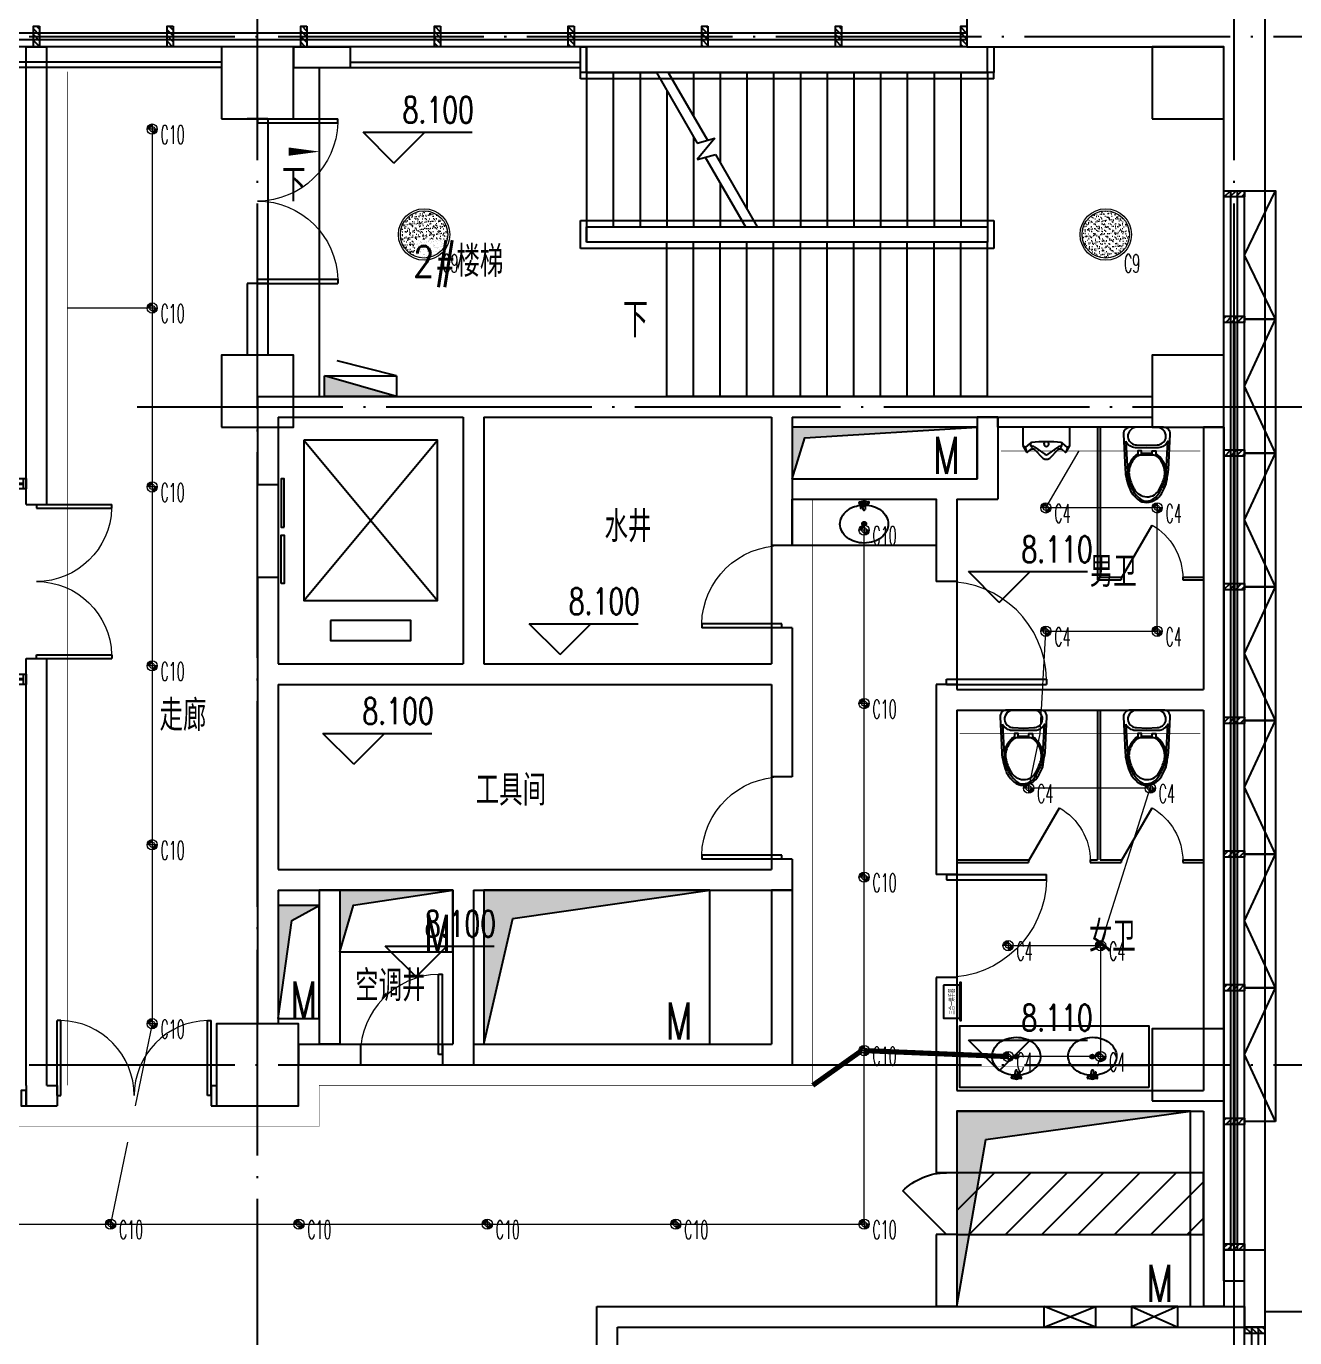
# Model space of a CAD drawing. Extents: x -621157 to 1764546, y -106808 to 741893.
# Drawn here: x 595819 to 608157, y 22868 to 35623 of the extents above; entities that cross this region are included whole.
import ezdxf
from ezdxf.enums import TextEntityAlignment as Align
from ezdxf.xclip import XClip

# ---------------------------------------------------------------- set-up
doc = ezdxf.new("R2010")
doc.units = 0
doc.header["$LTSCALE"] = 1000
doc.header["$MEASUREMENT"] = 0
doc.header["$XCLIPFRAME"] = 0
doc.linetypes.add('XREF-A-101-平面图_t3$0$__DASH', pattern=[0.35, 0.25, -0.1])
doc.linetypes.add('XREF-A-101-平面图_t3$0$DOTE', pattern=[2.42, 2, -0.2, 0.02, -0.2])
for name, color, linetype in [('0-底图', 7, 'Continuous'), ('WIRE-照明', 4, 'Continuous'), ('XREF-A-101-平面图_t3$0$A-COLUMN', 8, 'Continuous'), ('XREF-A-101-平面图_t3$0$A-CURTWALL', 8, 'Continuous'), ('XREF-A-101-平面图_t3$0$A-DIM_ELEV', 8, 'Continuous'), ('XREF-A-101-平面图_t3$0$A-DOTE', 8, 'Continuous'), ('XREF-A-101-平面图_t3$0$A-GROUND', 8, 'Continuous'), ('XREF-A-101-平面图_t3$0$A-LEAD-AROW', 8, 'Continuous'), ('XREF-A-101-平面图_t3$0$A-PUB_HATCH', 8, 'Continuous'), ('XREF-A-101-平面图_t3$0$A-RAIL', 8, 'Continuous'), ('XREF-A-101-平面图_t3$0$A-ROOF', 8, 'Continuous'), ('XREF-A-101-平面图_t3$0$A-ROOM-CH', 8, 'Continuous'), ('XREF-A-101-平面图_t3$0$A-SEE', 8, 'Continuous'), ('XREF-A-101-平面图_t3$0$A-STAIR', 8, 'Continuous'), ('XREF-A-101-平面图_t3$0$A-WALL', 8, 'Continuous'), ('XREF-A-101-平面图_t3$0$A-WALL-FILL', 8, 'Continuous'), ('XREF-A-101-平面图_t3$0$A-WINDOW', 8, 'Continuous'), ('XREF-A-101-平面图_t3$0$A-开启符号', 8, 'Continuous'), ('XREF-A-101-平面图_t3$0$A-背衬铝板', 8, 'Continuous'), ('XREF-A-101-平面图_t3$0$DIM_SYMB', 8, 'Continuous'), ('XREF-A-101-平面图_t3$0$EQUIP_消火栓', 8, 'Continuous'), ('XREF-A-101-平面图_t3$0$HANDRAIL', 8, 'Continuous'), ('XREF-A-101-平面图_t3$0$I-LVTRY', 8, 'Continuous'), ('XREF-A-101-平面图_t3$0$I-LVTRY-H', 8, 'Continuous'), ('XREF-A-101-平面图_t3$0$I-WALL-GYPSUM', 8, 'Continuous'), ('XREF-A-101-平面图_t3$0$I-玻璃隔断', 8, 'Continuous'), ('XREF-A-101-平面图_t3$0$LVTRY', 8, 'Continuous'), ('XREF-A-101-平面图_t3$0$M-HOLE', 8, 'Continuous'), ('XREF-A-101-平面图_t3$0$PARTITION-INF', 8, 'Continuous'), ('XREF-A-101-平面图_t3$0$PUB_TEXT', 8, 'Continuous'), ('XREF-A-101-平面图_t3$0$STAIR', 8, 'Continuous'), ('XREF-A-101-平面图_t3$0$WALL', 8, 'Continuous'), ('XREF-A-101-平面图_t3$0$wipess', 8, 'Continuous')]:
    doc.layers.add(name, color=color, linetype=linetype)
doc.layers.add('00-dali线', color=3, linetype='Continuous', true_color=0x00ff00)
doc.layers.add('00-照明回路线', color=6, linetype='Continuous', lineweight=0)
doc.layers.add('LIGHT-INF', color=6, linetype='Continuous', lineweight=0)
doc.styles.add('INF DIM', font='SIMPLEX.SHX', dxfattribs={"width": 0.7, "bigfont": 'hztxt.shx'})
doc.styles.get("Standard").update_dxf_attribs({"font": 'romans.shx', "bigfont": 'HZDXC.SHX'})
doc.styles.add('XREF-A-101-平面图_t3$0$-HZDXCROMANS', font='ROMANS.shx', dxfattribs={"bigfont": 'HZDXC.shx'})
doc.styles.add('XREF-A-101-平面图_t3$0$_TCH_DIM', font='SIMPLEX', dxfattribs={"bigfont": 'GBCBIG'})
doc.styles.add('XREF-A-101-平面图_t3$0$A-101-0-A-106-0(平面图）最终版参照底图_t3$0$XZC', font='simsun.ttc', dxfattribs={"width": 0.8})
doc.styles.add('XREF-A-101-平面图_t3$0$A-STANDARD', font='SIMPLEX', dxfattribs={"bigfont": 'GBCBIG'})
doc.styles.add('XREF-A-101-平面图_t3$0$hzdxcROMANS', font='ROMANS', dxfattribs={"width": 0.8, "bigfont": 'HZDXC'})
doc.linetypes.add('LED', pattern='A,6,-3.5,["LED",Standard,S=2.54,R=0,X=-2.54,Y=-1.27],-4.8', length=14.3)

# ---------------------------------------------------------------- blocks, each defined once
blk = doc.blocks.new('XREF-A-101-平面图_t3$0$轴网(2)')
at = {"layer": 'XREF-A-101-平面图_t3$0$A-DOTE', "linetype": 'XREF-A-101-平面图_t3$0$DOTE'}
for p, q in [((57000, -3300), (57000, 43300)), ((66500, -3300), (66500, 43300)), ((-3300, 40000), (69800, 40000)), ((55830.8, 36400), (69800, 36400)), ((-3300, 30000), (69800, 30000))]:
    blk.add_line(p, q, dxfattribs=at)
blk = doc.blocks.new('XREF-A-101-平面图_t3$0$G$C869EB286')
at = {"layer": 'XREF-A-101-平面图_t3$0$A-WINDOW'}
h = blk.add_hatch(dxfattribs=at)
h.set_pattern_fill('ANSI31', color=256, scale=25)
h.set_pattern_definition([(45, (-143.957, -89940), (-28.0633, 28.0633), [])])
h.paths.add_polyline_path([(0, 60), (200, 60), (200, 0), (0, 0)])
blk.add_lwpolyline([(0, 60), (200, 60), (200, 0), (0, 0)], close=True, dxfattribs=at)
blk = doc.blocks.new('XREF-A-101-平面图_t3$0$柱网2F')
at = {"layer": 'XREF-A-101-平面图_t3$0$A-COLUMN'}
for points in [[(56650, -800), (57350, -800), (57350, -100), (56650, -100)], [(65700, -800), (66400, -800), (66400, -100), (65700, -100)], [(56650, -3800), (57350, -3800), (57350, -3100), (56650, -3100)], [(65700, -3800), (66400, -3800), (66400, -3100), (65700, -3100)], [(56600, -10400), (57400, -10400), (57400, -9600), (56600, -9600)], [(65700, -10350), (66400, -10350), (66400, -9650), (65700, -9650)]]:
    blk.add_lwpolyline(points, close=True, dxfattribs=at)
blk = doc.blocks.new('XREF-A-101-平面图_t3$0$G$C93B45DA9')
at = {"layer": 'XREF-A-101-平面图_t3$0$DIM_SYMB'}
for points in [[(-6430, -1100, 0, 0, 0), (-5560, -1100, 80, 0, 0), (-5260, -1100, 0, 0, 0)], [(-5650, -2750, 0, 0, 0), (-1250, -2750, 0, 0, 0), (-1250, -1100, 0, 0, 0), (-4700, -1100, 80, 0, 0), (-5000, -1100, 0, 0, 0)]]:
    blk.add_lwpolyline(points, format="xyseb", dxfattribs=at)
at = {"layer": 'XREF-A-101-平面图_t3$0$HANDRAIL'}
for p, q in [((-2340, -350), (-6360, -350)), ((-6360, -410), (-6360, -350)), ((-2340, -410), (-2340, -350)), ((-2340, -410), (-6360, -410))]:
    blk.add_line(p, q, dxfattribs=at)
for points in [[(-6360, -100), (-6300, -100), (-6300, -350), (-6360, -350)], [(-2400, -100), (-2340, -100), (-2340, -350), (-2400, -350)]]:
    blk.add_lwpolyline(points, close=True, dxfattribs=at)
at = {"layer": 'XREF-A-101-平面图_t3$0$STAIR'}
for p, q in [((-6300, -350), (-5621, -350)), ((-6300, -350), (-6300, -1850)), ((-6040, -350), (-6040, -1850)), ((-5780, -350), (-5780, -1850)), ((-5621, -350), (-5225, -1036)), ((-5505, -350), (-2400, -350)), ((-5505, -350), (-5125, -1009)), ((-5260, -350), (-5260, -775)), ((-5000, -350), (-5000, -1225)), ((-4740, -350), (-4740, -1675)), ((-4480, -350), (-4480, -1850)), ((-4220, -350), (-4220, -1850)), ((-3960, -350), (-3960, -1850)), ((-3700, -350), (-3700, -1850)), ((-3440, -350), (-3440, -1850)), ((-3180, -350), (-3180, -1850)), ((-2920, -350), (-2920, -1850)), ((-2660, -350), (-2660, -1850)), ((-2400, -350), (-2400, -1850)), ((-5520, -525), (-5520, -1850)), ((-5260, -975), (-5260, -1850)), ((-5225, -1036), (-5053, -989)), ((-5053, -989), (-5225, -1195)), ((-5225, -1195), (-5045, -1147)), ((-5045, -1147), (-4639, -1850)), ((-5145, -1174), (-4755, -1850)), ((-5000, -1425), (-5000, -1850)), ((-6360, -2060), (-6360, -1790)), ((-6360, -1790), (-2340, -1790)), ((-6300, -1850), (-6300, -2000)), ((-6300, -1850), (-4755, -1850)), ((-6300, -2000), (-6300, -1850)), ((-6300, -1850), (-2400, -1850)), ((-4639, -1850), (-2400, -1850)), ((-2400, -1850), (-2400, -2000)), ((-2340, -1790), (-2340, -2060)), ((-2400, -2000), (-6300, -2000)), ((-2400, -2000), (-5520, -2000)), ((-5520, -3500), (-5520, -2000)), ((-5260, -3500), (-5260, -2000)), ((-5000, -3500), (-5000, -2000)), ((-4740, -3500), (-4740, -2000)), ((-4480, -3500), (-4480, -2000)), ((-4220, -3500), (-4220, -2000)), ((-3960, -3500), (-3960, -2000)), ((-3700, -3500), (-3700, -2000)), ((-3440, -3500), (-3440, -2000)), ((-3180, -3500), (-3180, -2000)), ((-2920, -3500), (-2920, -2000)), ((-2660, -3500), (-2660, -2000)), ((-2400, -3500), (-2400, -2000)), ((-2340, -2060), (-6360, -2060)), ((-2400, -3500), (-5520, -3500))]:
    blk.add_line(p, q, dxfattribs=at)
blk.add_lwpolyline([(-6300, -350), (-6300, -100)], dxfattribs=at)
at = {"layer": 'XREF-A-101-平面图_t3$0$WALL'}
for p in [(-2600, -100), (-2400, -100)]:
    blk.add_line(p, (-2400, -100), dxfattribs=at)
at = {"layer": 'XREF-A-101-平面图_t3$0$PUB_TEXT', "style": 'XREF-A-101-平面图_t3$0$_TCH_DIM'}
blk.add_text('下', height=338, dxfattribs=at).set_placement((-5945, -2925))
blk = doc.blocks.new('XREF-A-101-平面图_t3$0$ROOM')
at = {"layer": 'XREF-A-101-平面图_t3$0$A-ROOM-CH', "style": 'XREF-A-101-平面图_t3$0$-HZDXCROMANS', "width": 0.6}
for tag, p in [('中文房间名称', (0, -1000)), ('英文房间名称', (0, -1500))]:
    blk.add_attdef(tag, text='', height=300, dxfattribs=at).set_placement(p, align=Align.CENTER)
blk = doc.blocks.new('XREF-A-101-平面图_t3$0$$TWTSYS$00000508')
for p, q in [((-0.5, 0.5), (0.324, 1.224)), ((-0.5, 0.5), (-0.5, -0.5)), ((-0.5, -0.5), (0.5, 0.5)), ((0.5, 0.5), (-0.5, 0.5)), ((0.5, -0.5), (0.5, 0.5)), ((-0.5, -0.5), (0.5, -0.5))]:
    blk.add_line(p, q)
blk.add_solid([(0.5, -0.5), (0.5, 0.5), (-0.5, -0.5)])
blk = doc.blocks.new('XREF-A-101-平面图_t3$0$G$C156FCA62')
at = {"layer": 'XREF-A-101-平面图_t3$0$EQUIP_消火栓', "xscale": -700, "yscale": 200, "zscale": 700}
blk.add_blockref('XREF-A-101-平面图_t3$0$$TWTSYS$00000508', (58000, 136600), dxfattribs=at)
blk = doc.blocks.new('XREF-A-101-平面图_t3$0$URN--02')
blk.add_wipeout([(-457, 0), (0, 0), (0, -178), (-36, -240), (-36, -240), (-36, -241), (-37, -241), (-37, -241), (-37, -241), (-37, -241), (-38, -242), (-38, -242), (-39, -242), (-40, -243), (-41, -243), (-41, -243), (-42, -243), (-43, -243), (-44, -242), (-45, -242), (-45, -242), (-46, -241), (-47, -240), (-48, -239), (-52, -236), (-58, -231), (-64, -226), (-70, -221), (-76, -217), (-79, -214), (-83, -211), (-88, -209), (-84, -211), (-90, -209), (-95, -208), (-100, -208), (-104, -210), (-108, -211), (-112, -214), (-116, -219), (-120, -223), (-181, -285), (-198, -303), (-203, -306), (-211, -309), (-218, -311), (-222, -311), (-235, -311), (-244, -310), (-250, -308), (-257, -304), (-262, -300), (-271, -290), (-282, -279), (-294, -267), (-304, -257), (-314, -246), (-330, -230), (-339, -221), (-345, -215), (-352, -210), (-356, -209), (-361, -208), (-368, -209), (-378, -214), (-395, -228), (-412, -241), (-413, -242), (-415, -243), (-417, -243), (-420, -242), (-421, -240), (-457, -178)]).dxf.layer = 'XREF-A-101-平面图_t3$0$wipess'
at = {"color": 0, "linetype": 'Continuous'}
blk.add_lwpolyline([(-222, -311, 0.202919), (-195, -300), (-113, -216, -0.389432), (-79, -214), (-45, -241, 0.462615), (-36, -240), (0, -178), (0, 0), (-457, 0), (-457, -178), (-421, -240, 0.462594), (-412, -241), (-378, -214, -0.372868), (-345, -215), (-262, -300, 0.202811), (-235, -311)], format="xyb", close=True, dxfattribs=at)
at = {"color": 35}
for points in [[(-457, -178), (-439, -192, 0.359145), (-431, -192)], [(-85, -149, 0.063072), (-372, -149)], [(-237, -140, 5.328794), (-220, -140)], [(-67, -157, 0.147155), (-87, -149)], [(0, -178), (-18, -192, -0.359152), (-26, -192), (-67, -157)]]:
    blk.add_lwpolyline(points, format="xyb", dxfattribs=at)
at = {"color": 39}
for points in [[(-435, -194), (-422, -238)], [(-376, -188), (-383, -165)], [(-341, -193), (-243, -262)], [(-116, -193), (-214, -262)], [(-81, -188), (-74, -165)], [(-22, -194), (-35, -238)]]:
    blk.add_lwpolyline(points, dxfattribs=at)
at = {"color": 35}
blk.add_lwpolyline([(-390, -157), (-431, -192)], dxfattribs=at)
at = {"color": 39}
for points in [[(-370, -149, 0.147155), (-390, -157)], [(-372, -149, 0.460813), (-383, -165)], [(-341, -193, 0.216515), (-377, -186)], [(-376, -188, 0.333711), (-364, -197)], [(-80, -186, 0.216515), (-116, -193)], [(-93, -197, 0.33371), (-81, -188)], [(-74, -165, 0.460816), (-85, -149)], [(-243, -262, 0.319648), (-214, -262)]]:
    blk.add_lwpolyline(points, format="xyb", dxfattribs=at)
blk = doc.blocks.new('XREF-A-101-平面图_t3$0$$lvtry$00000194')
at = {"color": 0}
for p, q in [((-17, -27), (-17, -17)), ((17, -27), (17, -17))]:
    blk.add_line(p, q, dxfattribs=at)
blk.add_lwpolyline([(14, -39, -0.067374), (92, -53, -0.088152), (166, -93, -0.105269), (218, -155, -0.121685), (235, -224, -0.121685), (218, -292, -0.105269), (166, -355, -0.088152), (92, -394, -0.078966), (0, -409, -0.078966), (-92, -394, -0.088152), (-166, -355, -0.105269), (-218, -292, -0.121685), (-235, -224, -0.121685), (-218, -155, -0.105269), (-166, -93, -0.088152), (-92, -53, -0.059935), (-23, -40, -0.059935)], format="xyb", dxfattribs=at)
for centre, radius in [((0, -27), 16.7), ((0, -221), 20), ((0, -221), 15)]:
    blk.add_circle(centre, radius, dxfattribs=at)
for centre, radius, start, end in [((0, -17), 16.7, 0, 180), ((-40, -17), 10.1, 106.6096, 258.1648), ((-64, 250), 259, 274.7069, 282.3732), ((-75, -197), 173, 71.36, 79.1873), ((-29, -63), 6.77, 155.344, 308.3224), ((-171, 35), 166, 324.8411, 338.1337), ((-171, 35), 170, 324.8411, 331.3523), ((-29, -63), 3.37, 155.344, 308.3224), ((100, -178), 170, 132.3141, 138.8253), ((100, -178), 166, 125.5327, 138.8253), ((-12, -42), 10.6, 201.8924, 261.774), ((-381, -99), 372, 2.3982, 6.7627), ((0, -80), 9.9, 201.7837, 338.2163), ((64, 250), 259, 257.6268, 265.2931), ((381, -99), 372, 170.1008, 177.6018), ((75, -197), 173, 100.8127, 110.4191), ((40, -17), 10.1, 281.8352, 73.3904)]:
    blk.add_arc(centre, radius, start, end, dxfattribs=at)
for p in [(0, -27), (0, -221)]:
    blk.add_point(p, dxfattribs=at)
blk = doc.blocks.new('XREF-A-101-平面图_t3$0$马桶A')
blk.add_wipeout([(227, 298), (227, 304), (226, 310), (225, 316), (223, 322), (221, 328), (219, 333), (215, 338), (212, 343), (207, 347), (203, 351), (198, 355), (193, 358), (187, 361), (181, 363), (175, 364), (169, 365), (163, 365), (-163, 365), (-169, 365), (-175, 364), (-181, 363), (-187, 361), (-193, 358), (-198, 355), (-203, 351), (-207, 347), (-212, 343), (-215, 338), (-219, 333), (-221, 328), (-224, 322), (-225, 316), (-226, 310), (-227, 304), (-227, 298), (-211, -47), (-208, -78), (-203, -108), (-197, -139), (-170, -228), (-164, -243), (-156, -259), (-148, -273), (-137, -287), (-115, -312), (-90, -335), (-82, -342), (-73, -348), (-63, -353), (-53, -357), (-43, -361), (-32, -363), (-22, -365), (-11, -365), (0, -365), (16, -363), (31, -360), (47, -356), (62, -350), (76, -343), (90, -335), (102, -327), (114, -317), (124, -306), (133, -294), (141, -281), (169, -230), (179, -209), (187, -186), (193, -163), (196, -140), (211, -47)]).dxf.layer = 'XREF-A-101-平面图_t3$0$wipess'
at = {"color": 35, "linetype": 'ByBlock'}
blk.add_line((53, 109), (-53, 109), dxfattribs=at)
at = {"color": 0, "linetype": 'Continuous'}
blk.add_lwpolyline([(227, 298, 0.431726), (163, 365), (-163, 365, 0.431435), (-227, 298), (-211, -47, 0.05293), (-197, -139, 0.015625), (-170, -228, 0.092508), (-137, -287, 0.041886), (-90, -335, 0.199313), (0, -365, 0.124065), (90, -335, 0.122705), (141, -281, 0.00916), (169, -230, 0.093585), (196, -140, -0.024039), (211, -47)], format="xyb", close=True, dxfattribs=at)
at = {"color": 35}
for points in [[(-101, 194), (0, 190), (101, 194, 0.31346), (183, 257, 0.214355), (170, 326, 0.233297), (103, 365), (-107, 365, 0.214741), (-170, 326, 0.214469), (-182, 253, 0.149897), (-150, 211, 0.149897), (-101, 194)], [(-204, 229), (-189, -72, 0.039846), (-181, -133, 0.096207), (-126, -263, 0.060028), (-69, -329, 0.204422), (0, -353, 0.133941), (69, -329, 0.129163), (125, -263, -0.000598), (157, -200, 0.056687), (181, -133, 0.051135), (189, -72), (204, 229, -0.272391), (111, 165), (-111, 165, -0.270676), (-204, 229)], [(107, 73, 0.09365), (83, 89, 0.098915), (54, 95), (-55, 95, 0.096282), (-83, 89, 0.096282), (-108, 73, 0.05557), (-140, 34, 0.05557), (-163, -11, 0.092989), (-174, -76, 0.063501), (-167, -129, 0.057856), (-124, -235, 0.268831), (0, -311, 0.294074), (124, -235, 0.034416), (167, -129, 0.087024), (174, -76, 0.134611), (140, 34, 0.061058), (107, 73)]]:
    blk.add_lwpolyline(points, format="xyb", close=True, dxfattribs=at)
at = {"color": 35, "linetype": 'ByBlock'}
for points in [[(-53, 95), (-53, 136), (-87, 136), (-87, 88)], [(53, 95), (53, 136), (86, 136), (86, 88)]]:
    blk.add_lwpolyline(points, dxfattribs=at)
for centre, start, end in [((52, -92), 124.5259, 171.7782), ((-52, -92), 8.2064, 55.4741)]:
    blk.add_arc(centre, 244, start, end, dxfattribs=at)
blk = doc.blocks.new('XREF-A-101-平面图_t3$0$A-VEGA-2-LAY-1-01（B栋办公楼）$0$$TCHSYS$APDOOR2D')
blk.add_line((0.5, 0), (0, 0.866))
at = {"lineweight": 13}
blk.add_arc((0.5, 0), 1, 120, 180, dxfattribs=at)
blk = doc.blocks.new('XREF-A-101-平面图_t3$0$A-101-0-A-106-0(平面图）最终版参照底图_t3$0$A$C852bf139')
at = {"ltscale": 100}
for points in [[(-25, 157), (-345, 157), (-345, 0), (-25, 0)], [(-370, 0), (-370, -13), (0, -13), (0, 0)]]:
    blk.add_lwpolyline(points, close=True, dxfattribs=at)
at = {"style": 'XREF-A-101-平面图_t3$0$A-101-0-A-106-0(平面图）最终版参照底图_t3$0$XZC', "width": 0.6}
blk.add_text('三合一烘手器', height=50, dxfattribs=at).set_placement((-185, 79), align=Align.MIDDLE_CENTER)
blk = doc.blocks.new('*U25322')
at = {"layer": 'XREF-A-101-平面图_t3$0$PARTITION-INF', "color": 8}
for p, q in [((-21901, 43130), (-17032, 43130)), ((-17032, 43030), (-21901, 43030))]:
    blk.add_line(p, q, dxfattribs=at)
at = {"layer": 'XREF-A-101-平面图_t3$0$PARTITION-INF', "color": 5}
for p, q in [((-17032, 43085), (-21901, 43085)), ((-17032, 43075), (-21901, 43075))]:
    blk.add_line(p, q, dxfattribs=at)
for points in [[(-21926, 43130), (-21901, 43130), (-21901, 43030), (-21926, 43030)], [(-17032, 43130), (-17007, 43130), (-17007, 43030), (-17032, 43030)]]:
    blk.add_lwpolyline(points, close=True, dxfattribs=at)
blk = doc.blocks.new('*U25325')
at = {"layer": 'XREF-A-101-平面图_t3$0$PARTITION-INF', "color": 8}
for p, q in [((-21681, 43130), (-20931, 43130)), ((-20931, 43030), (-21681, 43030))]:
    blk.add_line(p, q, dxfattribs=at)
at = {"layer": 'XREF-A-101-平面图_t3$0$PARTITION-INF', "color": 5}
for p, q in [((-20931, 43085), (-21681, 43085)), ((-20931, 43075), (-21681, 43075))]:
    blk.add_line(p, q, dxfattribs=at)
for points in [[(-21706, 43130), (-21681, 43130), (-21681, 43030), (-21706, 43030)], [(-20931, 43130), (-20906, 43130), (-20906, 43030), (-20931, 43030)]]:
    blk.add_lwpolyline(points, close=True, dxfattribs=at)
blk = doc.blocks.new('XREF-A-101-平面图_t3$0$G$CCB870F7D')
at = {"layer": 'XREF-A-101-平面图_t3$0$I-玻璃隔断'}
blk.add_lwpolyline([(54650, -10300), (54650, -10150), (54600, -10150), (54600, -10300)], close=True, dxfattribs=at)
at = {"layer": 'XREF-A-101-平面图_t3$0$LVTRY'}
for p, q in [((65070, -3700), (65070, -5182)), ((65095, -3700), (65095, -5157)), ((65070, -5182), (65300, -5182)), ((65095, -5157), (65300, -5157)), ((65900, -5157), (66100, -5157)), ((65900, -5182), (66100, -5182)), ((65070, -6450), (65070, -7908)), ((65095, -6450), (65095, -7908)), ((63700, -7908), (64400, -7908)), ((65000, -7908), (65070, -7908)), ((65095, -7908), (65300, -7908)), ((65900, -7908), (66100, -7908)), ((63700, -7933), (64400, -7933)), ((65000, -7933), (65100, -7933)), ((65100, -7933), (65300, -7933)), ((65900, -7933), (66100, -7933))]:
    blk.add_line(p, q, dxfattribs=at)
for points in [[(62100, -4400), (63500, -4400), (63500, -4850), (62100, -4850)], [(65570, -10120), (63730, -10120), (63730, -9520), (65570, -9520)]]:
    blk.add_lwpolyline(points, close=True, dxfattribs=at)
for points in [[(65300, -5157), (65300, -5182)], [(65900, -5157), (65900, -5182)], [(64400, -7908), (64400, -7933)], [(65000, -7908), (65000, -7933)], [(65300, -7908), (65300, -7933)], [(65900, -7908), (65900, -7933)]]:
    blk.add_lwpolyline(points, dxfattribs=at)
at = {"layer": 'XREF-A-101-平面图_t3$0$I-LVTRY', "rotation": 89.99999999999999}
blk.add_blockref('XREF-A-101-平面图_t3$0$A-101-0-A-106-0(平面图）最终版参照底图_t3$0$A$C852bf139', (63730, -9100), dxfattribs=at)
at = {"layer": 'XREF-A-101-平面图_t3$0$I-LVTRY-H'}
blk.add_blockref('XREF-A-101-平面图_t3$0$URN--02', (64801, -3700), dxfattribs=at)
at = {"layer": 'XREF-A-101-平面图_t3$0$LVTRY'}
for p, rotation in [((62799, -4417), 0.3060095053980139), ((64281, -10041), 180.3060095053976), ((65021, -10041), 180.3060095053976)]:
    blk.add_blockref('XREF-A-101-平面图_t3$0$$lvtry$00000194', p, dxfattribs=dict(at, rotation=rotation))
at = {"layer": 'XREF-A-101-平面图_t3$0$LVTRY', "xscale": -600, "yscale": 600, "zscale": 25}
for p in [(65600, -5170), (64700, -7920), (65600, -7920)]:
    blk.add_blockref('XREF-A-101-平面图_t3$0$A-VEGA-2-LAY-1-01（B栋办公楼）$0$$TCHSYS$APDOOR2D', p, dxfattribs=at)
at = {"layer": 'XREF-A-101-平面图_t3$0$LVTRY'}
for p in [(64350, -6815), (65550, -6815)]:
    blk.add_blockref('XREF-A-101-平面图_t3$0$马桶A', p, dxfattribs=at)
at = {"layer": 'XREF-A-101-平面图_t3$0$PARTITION-INF', "rotation": 180}
blk.add_blockref('*U25325', (32944, 38831), dxfattribs=at)
at = {"layer": 'XREF-A-101-平面图_t3$0$PARTITION-INF'}
blk.add_blockref('*U25322', (71657, -49231, -1), dxfattribs=at)
at = {"layer": 'XREF-A-101-平面图_t3$0$LVTRY'}
blk.add_lwpolyline([(64100, -3600), (65600, -3600), (65600, -3700), (64100, -3700)], close=True, dxfattribs=at)
blk.add_blockref('XREF-A-101-平面图_t3$0$马桶A', (65550, -4065), dxfattribs=at)
blk = doc.blocks.new('XREF-A-101-平面图_t3$0$G$C646F86AA')
at = {"layer": 'XREF-A-101-平面图_t3$0$EQUIP_消火栓', "xscale": -700, "yscale": 200, "zscale": 700}
blk.add_blockref('XREF-A-101-平面图_t3$0$$TWTSYS$00000508', (58000, 136600), dxfattribs=at)
blk = doc.blocks.new('XREF-A-101-平面图_t3$0$DOOR2DLIB$SYSLIB$00000107')
at = {"color": 0}
for p, q in [((0.45, 0.975), (0.5, 0.975)), ((0.45, 0), (0.45, 0.975)), ((0.5, 0), (0.5, 0.975)), ((0.5, 0), (0.45, 0))]:
    blk.add_line(p, q, dxfattribs=at)
at = {"color": 0, "lineweight": 13}
blk.add_arc((0.475, 0), 0.975, 91.4693, 180, dxfattribs=at)
blk = doc.blocks.new('*U25222')
at = {"color": 0}
blk.add_line((-450, 100), (450, 100), dxfattribs=at)
for points in [[(-40, 160), (-510, 160), (-510, 130), (-40, 130)], [(510, 130), (40, 130), (40, 160), (510, 160)]]:
    blk.add_lwpolyline(points, close=True, dxfattribs=at)
blk = doc.blocks.new('*U25221')
at = {"color": 0, "xscale": 0.001111111111111111, "yscale": 0.001111111111111111, "zscale": 0.001111111111111111}
blk.add_blockref('*U25222', (0, 0), dxfattribs=at)
blk = doc.blocks.new('XREF-A-101-平面图_t3$0$DOOR2DLIB$SYSLIB$00000108')
at = {"color": 0}
for p, q in [((-0.5, 0), (-0.5, 0.4875)), ((-0.475, 0.4875), (-0.5, 0.4875)), ((-0.475, 0), (-0.475, 0.4875)), ((0.475, 0), (0.475, 0.4875)), ((0.475, 0.4875), (0.5, 0.4875)), ((0.5, 0), (0.5, 0.4875)), ((-0.5, 0), (-0.475, 0)), ((0.5, 0), (0.475, 0))]:
    blk.add_line(p, q, dxfattribs=at)
at = {"color": 0, "lineweight": 13}
for centre, start, end in [((-0.4875, 0), 0, 88.53072), ((0.4875, 0), 91.46928, 180)]:
    blk.add_arc(centre, 0.4875, start, end, dxfattribs=at)
blk = doc.blocks.new('XREF-A-101-平面图_t3$0$WINDOW2DLIB$SYSLIB$00000001')
at = {"color": 0}
for points in [[(-0.5, 0.5), (-0.5, -0.5)], [(-0.5, 0.5), (0.5, 0.5)], [(0.5, -0.5), (0.5, 0.5)], [(0.5, 0.1667), (-0.5, 0.1667)], [(0.5, -0.1667), (-0.5, -0.1667)], [(-0.5, -0.5), (0.5, -0.5)]]:
    blk.add_lwpolyline(points, dxfattribs=at)
blk = doc.blocks.new('XREF-A-101-平面图_t3$0$DOOR2DLIB$SYSLIB$00000101')
at = {"color": 0}
blk.add_line((0.5, 0), (-0.207, 0.707), dxfattribs=at)
blk.add_arc((0.5, 0), 1, 135, 180, dxfattribs=at)
blk = doc.blocks.new('XREF-A-101-平面图_t3')
at = {"layer": 'XREF-A-101-平面图_t3$0$A-CURTWALL'}
for p, q in [((263900, 140033), (248400, 140033)), ((263900, 139967), (248400, 139967)), ((263900, 139900), (248400, 139900)), ((266400, 128200), (266400, 138500)), ((266467, 128200), (266467, 138500)), ((266533, 128200), (266533, 138500)), ((266600, 128200), (266600, 138500))]:
    blk.add_line(p, q, dxfattribs=at)
at = {"layer": 'XREF-A-101-平面图_t3$0$A-DIM_ELEV'}
for p, q in [((258327, 138770), (258027, 139070)), ((258027, 139070), (259087, 139070)), ((258327, 138770), (258627, 139070))]:
    blk.add_line(p, q, dxfattribs=at)
at = {"layer": 'XREF-A-101-平面图_t3$0$A-LEAD-AROW'}
blk.add_lwpolyline([(257104, 138881, 0, 0, 0), (257604, 138881, 0, 80, 0), (257304, 138881, 0, 0, 0)], format="xyseb", dxfattribs=at)
at = {"layer": 'XREF-A-101-平面图_t3$0$A-RAIL'}
for points in [[(256650, 139700), (248350, 139700), (248350, 139900)], [(256650, 139750), (248400, 139750), (248400, 139900)], [(257900, 139750), (260140, 139750)], [(257900, 139700), (260140, 139700)]]:
    blk.add_lwpolyline(points, dxfattribs=at)
at = {"layer": 'XREF-A-101-平面图_t3$0$A-WALL'}
for p, q in [((266400, 136200), (266400, 133650)), ((266400, 133650), (266400, 133450)), ((266400, 133450), (266400, 129650)), ((266400, 129650), (266400, 127650)), ((266600, 127650), (266600, 127450))]:
    blk.add_line(p, q, dxfattribs=at)
at = {"layer": 'XREF-A-101-平面图_t3$0$A-WALL-FILL', "color": 171}
for p, q in [((263900, 140300), (263900, 139900)), ((266800, 138500), (266800, 140300)), ((257350, 139900), (257900, 139900)), ((257350, 139900), (257350, 139700)), ((257900, 139900), (257900, 139700)), ((263900, 139900), (266400, 139900)), ((266400, 138500), (266400, 139900)), ((257350, 139700), (257900, 139700)), ((257100, 139200), (256900, 139200)), ((266400, 138500), (266800, 138500)), ((256900, 137600), (256900, 136900)), ((257100, 137600), (257100, 136900)), ((257100, 136900), (256900, 136900)), ((266400, 127900), (266400, 128200)), ((266400, 128200), (266600, 128200)), ((266600, 127900), (266600, 128200)), ((266600, 127450), (266600, 128200)), ((266600, 128200), (266800, 128200)), ((266800, 127450), (266800, 128200)), ((266400, 127900), (266600, 127900))]:
    blk.add_line(p, q, dxfattribs=at)
for points in [[(257100, 139200), (256900, 139200)], [(257100, 137600), (256900, 137600)], [(266600, 127450), (266800, 127450)]]:
    blk.add_lwpolyline(points, dxfattribs=at)
at = {"layer": 'XREF-A-101-平面图_t3$0$A-WINDOW'}
blk.add_line((257100, 139200), (257100, 137600), dxfattribs=at)
at = {"layer": 'XREF-A-101-平面图_t3$0$A-开启符号', "linetype": 'Continuous'}
for points in [[(266900, 137250), (266600, 137250), (266600, 138500), (266900, 138500)], [(266900, 135950), (266600, 135950), (266600, 137250), (266900, 137250)], [(266900, 134650), (266600, 134650), (266600, 135950), (266900, 135950)], [(266900, 133350), (266600, 133350), (266600, 134650), (266900, 134650)], [(266900, 132050), (266600, 132050), (266600, 133350), (266900, 133350)], [(266900, 130750), (266600, 130750), (266600, 132050), (266900, 132050)], [(266900, 129450), (266600, 129450), (266600, 130750), (266900, 130750)]]:
    blk.add_lwpolyline(points, close=True, dxfattribs=at)
for points in [[(266900, 137250), (266600, 137875), (266900, 138500)], [(266900, 135950), (266600, 136600), (266900, 137250)], [(266900, 134650), (266600, 135300), (266900, 135950)], [(266900, 133350), (266600, 134000), (266900, 134650)], [(266900, 132050), (266600, 132700), (266900, 133350)], [(266900, 130750), (266600, 131400), (266900, 132050)], [(266900, 129450), (266600, 130100), (266900, 130750)]]:
    blk.add_lwpolyline(points, dxfattribs=at)
at = {"layer": 'XREF-A-101-平面图_t3$0$A-背衬铝板', "color": 6, "linetype": 'XREF-A-101-平面图_t3$0$__DASH', "ltscale": 0.5, "const_width": 30}
blk.add_lwpolyline([(266500, 128260), (266500, 137220)], dxfattribs=at)
at = {"layer": 'XREF-A-101-平面图_t3$0$I-WALL-GYPSUM'}
blk.add_line((254750, 139900), (254950, 139900), dxfattribs=at)
blk.add_blockref('XREF-A-101-平面图_t3$0$G$CCB870F7D', (200100, 139900))
at = {"layer": 'XREF-A-101-平面图_t3$0$A-ROOM-CH'}
ref = blk.add_blockref('XREF-A-101-平面图_t3$0$ROOM', (258952, 138663), dxfattribs=at)
ref.add_attrib('中文房间名称', '2#楼梯', dxfattribs={"height": 300, "style": 'XREF-A-101-平面图_t3$0$-HZDXCROMANS', "width": 0.8}).set_placement((258952, 137663), align=Align.CENTER)
at = {"layer": 'XREF-A-101-平面图_t3$0$A-WINDOW'}
for p, rotation in [((254820, 140100), 270), ((256120, 140100), 270), ((257420, 140100), 270), ((258720, 140100), 270), ((260020, 140100), 270), ((261320, 140100), 270), ((262620, 140100), 270), ((263840, 140100), 270), ((266600, 138500), 180), ((266600, 137280), 180), ((266600, 135980), 180), ((266600, 134680), 180), ((266600, 133380), 180), ((266600, 132080), 180), ((266600, 130780), 180), ((266600, 129480), 180), ((266600, 128260), 180)]:
    blk.add_blockref('XREF-A-101-平面图_t3$0$G$C869EB286', p, dxfattribs=dict(at, rotation=rotation))
for name, p, xscale, yscale, zscale, rotation in [('XREF-A-101-平面图_t3$0$DOOR2DLIB$SYSLIB$00000108', (257000, 138400), -1600, 1600, -1600, 270.0000000000008), ('XREF-A-101-平面图_t3$0$WINDOW2DLIB$SYSLIB$00000001', (266700, 123900), 7100.000000004191, 200, 7100.000000004191, 90)]:
    blk.add_blockref(name, p, dxfattribs=dict(at, xscale=xscale, yscale=yscale, zscale=zscale, rotation=rotation))
at = {"layer": 'XREF-A-101-平面图_t3$0$A-WINDOW', "xscale": -1}
blk.add_blockref('XREF-A-101-平面图_t3$0$G$C869EB286', (266800, 127390), dxfattribs=at)
at = {"layer": 'XREF-A-101-平面图_t3$0$A-DIM_ELEV', "color": 7, "style": 'XREF-A-101-平面图_t3$0$A-STANDARD', "width": 0.705882}
blk.add_text('8.100', height=255, dxfattribs=at).set_placement((258411, 139160))
at = {"layer": 'XREF-A-101-平面图_t3$0$A-LEAD-AROW', "color": 7, "style": 'XREF-A-101-平面图_t3$0$A-STANDARD'}
blk.add_text('下', height=320, dxfattribs=at).set_placement((257238, 138398))
at = {"layer": 'XREF-A-101-平面图_t3$0$A-PUB_HATCH'}
h = blk.add_hatch(color=256, dxfattribs=at)
h.dxf.hatch_style = 1
h.paths.add_polyline_path([(264000, 136200), (262200, 136200), (262200, 135700), (262322, 136096)])
h = blk.add_hatch(color=256, dxfattribs=at)
h.dxf.hatch_style = 1
h.paths.add_polyline_path([(258900, 131700), (257800, 131700), (257800, 131100), (257932, 131552)])
h = blk.add_hatch(color=256, dxfattribs=at)
h.dxf.hatch_style = 1
h.paths.add_polyline_path([(261400, 131700), (259200, 131700), (259200, 130200), (259484, 131424)])
h = blk.add_hatch(color=256, dxfattribs=at)
h.dxf.hatch_style = 1
h.paths.add_polyline_path([(257600, 131550), (257200, 131550), (257200, 130450), (257332, 131402)])
h = blk.add_hatch(color=256, dxfattribs=at)
h.dxf.hatch_style = 1
h.paths.add_polyline_path([(266075, 129550), (263800, 129550), (263800, 127650), (264084, 129274)])
at = {"layer": 'XREF-A-101-平面图_t3$0$A-SEE', "transparency": 33554559}
h = blk.add_hatch(dxfattribs=at)
h.set_pattern_fill('普通砖', color=256, scale=100)
h.set_pattern_definition([(45, (0, 479.5), (-176.77677, 176.77677), [])])
h.paths.add_polyline_path([(263800, 128350), (266200, 128350), (266200, 128950), (263800, 128950)])
at = {"layer": 'XREF-A-101-平面图_t3$0$A-DIM_ELEV'}
for p, q in [((264214, 134496), (263914, 134796)), ((263914, 134796), (265071, 134796)), ((264214, 134496), (264514, 134796)), ((259942, 133990), (259642, 134290)), ((259642, 134290), (260701, 134290)), ((259942, 133990), (260242, 134290)), ((257936, 132923), (257636, 133223)), ((257636, 133223), (258695, 133223)), ((257936, 132923), (258236, 133223)), ((258542, 130854), (258242, 131154)), ((258242, 131154), (259302, 131154)), ((258542, 130854), (258842, 131154)), ((264214, 129940), (263914, 130240)), ((263914, 130240), (265071, 130240)), ((264214, 129940), (264514, 130240))]:
    blk.add_line(p, q, dxfattribs=at)
at = {"layer": 'XREF-A-101-平面图_t3$0$A-GROUND'}
blk.add_lwpolyline([(257600, 139700), (257600, 136500)], dxfattribs=at)
at = {"layer": 'XREF-A-101-平面图_t3$0$A-ROOF'}
blk.add_lwpolyline([(266800, 127600), (267700, 127600), (267700, 141200), (247200, 141200), (247200, 140300)], dxfattribs=at)
at = {"layer": 'XREF-A-101-平面图_t3$0$A-SEE'}
blk.add_lwpolyline([(266800, 128200), (266800, 140300), (248400, 140300)], dxfattribs=at)
at = {"layer": 'XREF-A-101-平面图_t3$0$A-SEE', "transparency": 33554559}
blk.add_lwpolyline([(263800, 128350), (266200, 128350), (266200, 128950), (263800, 128950)], close=True, dxfattribs=at)
at = {"layer": 'XREF-A-101-平面图_t3$0$A-STAIR'}
for p, q in [((257450, 136075), (258750, 134515)), ((257450, 134515), (258750, 136075))]:
    blk.add_line(p, q, dxfattribs=at)
for points in [[(257450, 136075), (257450, 134515), (258750, 134515), (258750, 136075)], [(257710, 134320), (257710, 134125), (258490, 134125), (258490, 134320)]]:
    blk.add_lwpolyline(points, close=True, dxfattribs=at)
at = {"layer": 'XREF-A-101-平面图_t3$0$A-WALL'}
for p, q in [((264000, 136300), (264000, 135700)), ((264200, 136300), (264000, 136300)), ((264200, 136300), (264200, 135500)), ((266200, 136200), (266200, 133650)), ((266400, 136200), (266200, 136200)), ((262200, 135700), (263700, 135700)), ((262200, 135700), (262200, 135500)), ((263700, 135700), (264000, 135700)), ((262200, 135500), (263600, 135500)), ((263600, 135500), (263600, 134700)), ((263800, 135500), (263800, 134700)), ((263800, 135500), (264200, 135500)), ((263600, 133700), (263600, 133550)), ((263800, 133700), (263800, 133650)), ((263600, 133550), (263600, 131850)), ((263800, 133650), (266200, 133650)), ((263800, 133450), (263800, 131850)), ((263800, 133450), (266200, 133450)), ((266200, 133450), (266200, 129750)), ((257600, 131700), (257600, 130200)), ((257800, 131700), (257600, 131700)), ((257800, 131700), (257800, 130200)), ((262000, 131700), (262000, 130200)), ((262200, 131700), (262000, 131700)), ((262200, 131700), (262200, 130000)), ((263600, 130850), (263600, 129650)), ((263800, 130850), (263800, 129750)), ((257800, 130200), (257600, 130200)), ((259100, 130200), (262000, 130200)), ((259100, 130200), (259100, 130000)), ((259100, 130000), (262200, 130000)), ((263800, 129750), (266200, 129750)), ((263600, 129650), (263600, 128950)), ((263800, 129550), (266200, 129550)), ((263800, 129550), (263800, 128950)), ((266200, 129550), (266200, 127650)), ((263600, 128350), (263600, 127650)), ((263800, 128350), (263800, 127650)), ((260300, 127200), (260300, 127650)), ((260300, 127650), (266600, 127650)), ((263800, 127650), (263600, 127650)), ((266400, 127650), (266200, 127650)), ((260500, 127200), (260500, 127450)), ((260500, 127450), (266600, 127450))]:
    blk.add_line(p, q, dxfattribs=at)
for points in [[(263800, 134700), (263600, 134700)], [(263800, 133700), (263600, 133700)], [(263800, 131850), (263600, 131850)], [(263800, 130850), (263600, 130850)], [(263800, 128950), (263600, 128950)], [(263800, 128350), (263600, 128350)]]:
    blk.add_lwpolyline(points, dxfattribs=at)
at = {"layer": 'XREF-A-101-平面图_t3$0$A-WALL-FILL', "color": 171}
for p, q in [((257000, 136500), (257000, 135640)), ((257000, 136500), (259100, 136500)), ((259100, 136500), (262100, 136500)), ((262100, 136500), (265700, 136500)), ((265700, 136500), (265700, 136300)), ((257200, 136300), (257200, 135640)), ((257200, 136300), (259000, 136300)), ((259000, 136300), (259000, 133900)), ((259200, 136300), (259200, 133900)), ((259200, 136300), (262000, 136300)), ((262000, 136300), (262000, 135050)), ((262200, 136300), (265700, 136300)), ((262200, 136300), (262200, 135050)), ((257000, 134740), (257000, 133800)), ((257200, 134740), (257200, 133900)), ((262000, 134250), (262000, 133900)), ((262200, 134250), (262200, 133800)), ((257000, 133800), (257000, 131800)), ((257200, 133900), (259000, 133900)), ((259200, 133900), (262000, 133900)), ((262200, 133800), (262200, 132800)), ((257200, 133700), (259100, 133700)), ((257200, 133700), (257200, 131900)), ((259100, 133700), (262000, 133700)), ((262000, 133700), (262000, 132800)), ((257200, 131900), (259000, 131900)), ((259000, 131900), (262000, 131900)), ((262000, 132000), (262000, 131900)), ((262200, 132000), (262200, 131700)), ((257000, 131800), (257000, 130400)), ((257200, 131700), (258900, 131700)), ((257200, 131700), (257200, 130400)), ((258900, 131700), (258900, 130200)), ((259100, 131700), (259100, 130000)), ((259100, 131700), (262200, 131700)), ((257200, 130400), (257000, 130400)), ((257400, 130200), (258000, 130200)), ((257400, 130200), (257400, 130000)), ((258800, 130200), (258900, 130200)), ((257400, 130000), (258000, 130000)), ((258800, 130000), (259100, 130000))]:
    blk.add_line(p, q, dxfattribs=at)
for points in [[(257200, 135640), (257000, 135640)], [(262200, 135050), (262000, 135050)], [(257200, 134740), (257000, 134740)], [(262200, 134250), (262000, 134250)], [(262200, 132800), (262000, 132800)], [(262200, 132000), (262000, 132000)], [(258000, 130200), (258000, 130000)], [(258800, 130200), (258800, 130000)]]:
    blk.add_lwpolyline(points, dxfattribs=at)
at = {"layer": 'XREF-A-101-平面图_t3$0$A-WINDOW'}
for p, q in [((262000, 135050), (262000, 134250)), ((263800, 134700), (263800, 133700)), ((262000, 132800), (262000, 132000)), ((263800, 131850), (263800, 130850)), ((258000, 130200), (258800, 130200))]:
    blk.add_line(p, q, dxfattribs=at)
at = {"layer": 'XREF-A-101-平面图_t3$0$I-WALL-GYPSUM'}
for p, q in [((254750, 135450), (254750, 139900)), ((254950, 135450), (254950, 139900)), ((254750, 129800), (254750, 133950)), ((254950, 129800), (254950, 133950)), ((254750, 129800), (254750, 129600)), ((254950, 129800), (255050, 129800)), ((256550, 129800), (256600, 129800)), ((256600, 129800), (256600, 129600)), ((254750, 129600), (254850, 129600)), ((254850, 129600), (255050, 129600)), ((256550, 129600), (256600, 129600))]:
    blk.add_line(p, q, dxfattribs=at)
for points in [[(254750, 135450), (254950, 135450)], [(254750, 133950), (254950, 133950)], [(255050, 129800), (255050, 129600)], [(256550, 129800), (256550, 129600)]]:
    blk.add_lwpolyline(points, dxfattribs=at)
at = {"layer": 'XREF-A-101-平面图_t3$0$M-HOLE'}
for points in [[(262200, 135700), (264000, 135700), (264000, 136200), (262200, 136200)], [(257800, 131100), (258900, 131100), (258900, 131700), (257800, 131700)], [(259200, 130200), (261400, 130200), (261400, 131700), (259200, 131700)], [(257200, 130450), (257600, 130450), (257600, 131550), (257200, 131550)], [(263800, 127650), (266075, 127650), (266075, 129550), (263800, 129550)], [(264650, 127650), (265150, 127650), (265150, 127450), (264650, 127450)], [(265500, 127450), (265950, 127450), (265950, 127651), (265500, 127651)]]:
    blk.add_lwpolyline(points, close=True, dxfattribs=at)
for points in [[(264000, 136200), (262200, 136200), (262200, 135700), (262322, 136096), (264000, 136200)], [(258900, 131700), (257800, 131700), (257800, 131100), (257932, 131552), (258900, 131700)], [(261400, 131700), (259200, 131700), (259200, 130200), (259484, 131424), (261400, 131700)], [(257600, 131550), (257200, 131550), (257200, 130450), (257332, 131402), (257600, 131550)], [(266075, 129550), (263800, 129550), (263800, 127650), (264084, 129274), (266075, 129550)], [(264650, 127450), (265150, 127650)], [(265150, 127450), (264650, 127650)], [(265500, 127651), (265950, 127450)], [(265948, 127650), (265500, 127451)]]:
    blk.add_lwpolyline(points, dxfattribs=at)
for name, p in [('XREF-A-101-平面图_t3$0$G$C156FCA62', (200000, 0)), ('XREF-A-101-平面图_t3$0$G$C646F86AA', (200000, 0)), ('XREF-A-101-平面图_t3$0$G$C646F86AA', (200000, 0)), ('XREF-A-101-平面图_t3$0$G$C93B45DA9', (266500, 140000))]:
    blk.add_blockref(name, p)
at = {"layer": 'XREF-A-101-平面图_t3$0$A-COLUMN'}
blk.add_blockref('XREF-A-101-平面图_t3$0$柱网2F', (200000, 140000), dxfattribs=at)
at = {"layer": 'XREF-A-101-平面图_t3$0$A-DOTE'}
blk.add_blockref('XREF-A-101-平面图_t3$0$轴网(2)', (200000, 100000), dxfattribs=at)
at = {"layer": 'XREF-A-101-平面图_t3$0$A-ROOM-CH'}
ref = blk.add_blockref('XREF-A-101-平面图_t3$0$ROOM', (260603, 136085), dxfattribs=at)
ref.add_attrib('中文房间名称', '水井', dxfattribs={"height": 300, "style": 'XREF-A-101-平面图_t3$0$-HZDXCROMANS', "width": 0.8}).set_placement((260603, 135085), align=Align.CENTER)
ref = blk.add_blockref('XREF-A-101-平面图_t3$0$ROOM', (265323, 135647), dxfattribs=at)
ref.add_attrib('中文房间名称', '男卫', dxfattribs={"height": 300, "style": 'XREF-A-101-平面图_t3$0$-HZDXCROMANS', "width": 0.8}).set_placement((265323, 134647), align=Align.CENTER)
ref = blk.add_blockref('XREF-A-101-平面图_t3$0$ROOM', (256275, 134248), dxfattribs=at)
ref.add_attrib('中文房间名称', '走廊', dxfattribs={"height": 300, "style": 'XREF-A-101-平面图_t3$0$-HZDXCROMANS', "width": 0.8}).set_placement((256275, 133248), align=Align.CENTER)
ref = blk.add_blockref('XREF-A-101-平面图_t3$0$ROOM', (259464, 133521), dxfattribs=at)
ref.add_attrib('中文房间名称', '工具间', dxfattribs={"height": 300, "style": 'XREF-A-101-平面图_t3$0$-HZDXCROMANS', "width": 0.8}).set_placement((259464, 132521), align=Align.CENTER)
ref = blk.add_blockref('XREF-A-101-平面图_t3$0$ROOM', (265313, 132098), dxfattribs=at)
ref.add_attrib('中文房间名称', '女卫', dxfattribs={"height": 300, "style": 'XREF-A-101-平面图_t3$0$-HZDXCROMANS', "width": 0.8}).set_placement((265313, 131098), align=Align.CENTER)
ref = blk.add_blockref('XREF-A-101-平面图_t3$0$ROOM', (258291, 131619), dxfattribs=at)
ref.add_attrib('中文房间名称', '空调井', dxfattribs={"height": 300, "style": 'XREF-A-101-平面图_t3$0$-HZDXCROMANS', "width": 0.8}).set_placement((258291, 130619), align=Align.CENTER)
at = {"layer": 'XREF-A-101-平面图_t3$0$A-WINDOW'}
for name, p, xscale, yscale, zscale, rotation in [('*U25221', (257100, 135190), 900, 900, 900, 270.0000000000008), ('XREF-A-101-平面图_t3$0$DOOR2DLIB$SYSLIB$00000108', (254850, 134700), 1500, -1500, 1500, 90), ('XREF-A-101-平面图_t3$0$DOOR2DLIB$SYSLIB$00000107', (262100, 134650), 800, -800, 800, 270.0000000000008), ('XREF-A-101-平面图_t3$0$DOOR2DLIB$SYSLIB$00000107', (263700, 134200), 1000, 1000, 1000, 270.0000000000008), ('XREF-A-101-平面图_t3$0$DOOR2DLIB$SYSLIB$00000107', (262100, 132400), 800, -800, 800, 270.0000000000008), ('XREF-A-101-平面图_t3$0$DOOR2DLIB$SYSLIB$00000107', (263700, 131350), -1000, 1000, -1000, 270.0000000000008), ('XREF-A-101-平面图_t3$0$DOOR2DLIB$SYSLIB$00000101', (263700, 128650), 600, -600, 600, 270.0000000000008)]:
    blk.add_blockref(name, p, dxfattribs=dict(at, xscale=xscale, yscale=yscale, zscale=zscale, rotation=rotation))
for name, p, xscale, yscale, zscale in [('XREF-A-101-平面图_t3$0$DOOR2DLIB$SYSLIB$00000107', (258400, 130100), 800, 800, 800), ('XREF-A-101-平面图_t3$0$DOOR2DLIB$SYSLIB$00000108', (255800, 129700), 1500, 1500, 1500)]:
    blk.add_blockref(name, p, dxfattribs=dict(at, xscale=xscale, yscale=yscale, zscale=zscale))
at = {"layer": 'XREF-A-101-平面图_t3$0$A-DIM_ELEV', "color": 7, "style": 'XREF-A-101-平面图_t3$0$A-STANDARD', "width": 0.705882}
for s, p in [('8.110', (264429, 134886)), ('8.100', (260026, 134380)), ('8.100', (258020, 133313)), ('8.100', (258626, 131244)), ('8.110', (264429, 130330))]:
    blk.add_text(s, height=255, dxfattribs=at).set_placement(p)
at = {"layer": 'XREF-A-101-平面图_t3$0$M-HOLE', "style": 'XREF-A-101-平面图_t3$0$hzdxcROMANS', "width": 0.7}
for p in [(263571, 135746), (258621, 131100), (257321, 130450), (260971, 130246), (265646, 127696)]:
    blk.add_text('M', height=360, dxfattribs=at).set_placement(p)
blk = doc.blocks.new('*U24682')
h = blk.add_hatch(color=8)
h.dxf.hatch_style = 1
h.paths.add_polyline_path([(-50, 0), (-24, 0, -0.414214), (0, 24), (0, 50, 0.414214)])
h.paths.add_polyline_path([(0, -24), (0, -50, 0.414214), (50, 0), (24, 0, -0.414214)])
at = {"color": 8}
for points in [[(50, 0), (-50, 0)], [(0, 50), (0, -50)]]:
    blk.add_lwpolyline(points, dxfattribs=at)
blk.add_circle((0, 0), 50)
blk.add_circle((0, 0), 24.5, dxfattribs=at)
at = {"style": 'INF DIM', "width": 0.5}
blk.add_text('C10', height=180, dxfattribs=at).set_placement((81, -144))
blk = doc.blocks.new('A$C8c40f85b')
h = blk.add_hatch()
h.set_pattern_fill('AR-SAND', color=251)
h.set_pattern_definition([(37.5, (-207815.466, -137699.18), (-1.600031, 48.941324), [0, -38.608, 0, -43.18, 0, -41.275]), (7.5, (-207815.466, -137699.18), (44.952328, 71.68251), [0, -20.828, 0, -34.798, 0, -13.335]), (327.5, (-207846.71, -137699.18), (79.099237, 0.1437185), [0, -12.7, 0, -45.72, 0, -59.69]), (317.5, (-207846.71, -137699.18), (76.355645, 22.292932), [0, -6.35, 0, -29.972, 0, -34.29])])
edge = h.paths.add_edge_path()
edge.add_arc((0, 0), 230, 0, 360)
blk.add_circle((0, 0), 250)
at = {"color": 251}
blk.add_circle((0, 0), 230, dxfattribs=at)
at = {"style": 'INF DIM', "width": 0.5}
blk.add_text('C9', height=180, dxfattribs=at).set_placement((177, -371))
blk = doc.blocks.new('A$C6b6344d6')
h = blk.add_hatch(color=8)
h.dxf.hatch_style = 1
h.paths.add_polyline_path([(-50, 0), (-24, 0, -0.414214), (0, 24), (0, 50, 0.414214)])
h.paths.add_polyline_path([(0, -24), (0, -50, 0.414214), (50, 0), (24, 0, -0.414214)])
at = {"color": 8}
for points in [[(50, 0), (-50, 0)], [(0, 50), (0, -50)]]:
    blk.add_lwpolyline(points, dxfattribs=at)
blk.add_circle((0, 0), 50)
blk.add_circle((0, 0), 24.5, dxfattribs=at)
at = {"style": 'INF DIM', "width": 0.5}
blk.add_text('C4', height=180, dxfattribs=at).set_placement((81, -144))
blk = doc.blocks.new('G$CDFF05B24')
at = {"layer": 'LIGHT-INF', "color": 6, "linetype": 'LED', "ltscale": 0.05, "const_width": 5}
for points in [[(55150, -10200), (55150, -343)], [(64230, -4030), (66170, -4030)], [(5400, -10200), (8900, -10200), (8900, -10600), (57600, -10600), (57600, -10200), (62400, -10200), (62400, -4500)], [(63830, -6780), (66170, -6780)], [(63830, -10020), (65670, -10020)]]:
    blk.add_lwpolyline(points, dxfattribs=at)
at = {"layer": 'LIGHT-INF', "color": 6}
for name, p in [('*U24682', (55975, -900)), ('A$C8c40f85b', (58620, -1925)), ('A$C8c40f85b', (65250, -1925)), ('*U24682', (55975, -2640)), ('*U24682', (55975, -4380)), ('A$C6b6344d6', (64668, -4584)), ('A$C6b6344d6', (65750, -4584)), ('*U24682', (62900, -4800)), ('A$C6b6344d6', (64668, -5784)), ('A$C6b6344d6', (65750, -5784)), ('*U24682', (55975, -6120)), ('*U24682', (62900, -6487)), ('A$C6b6344d6', (64500, -7309)), ('A$C6b6344d6', (65683, -7309)), ('*U24682', (55975, -7860)), ('*U24682', (62900, -8175)), ('A$C6b6344d6', (64300, -8841)), ('A$C6b6344d6', (65200, -8841)), ('*U24682', (55975, -9600)), ('*U24682', (62900, -9862)), ('A$C6b6344d6', (64300, -9920)), ('A$C6b6344d6', (65200, -9920)), ('*U24682', (55571, -11550)), ('*U24682', (57403, -11550)), ('*U24682', (59235, -11550)), ('*U24682', (61068, -11550)), ('*U24682', (62900, -11550))]:
    blk.add_blockref(name, p, dxfattribs=at)
blk = doc.blocks.new('G$C458DFACF')
at = {"layer": '00-dali线', "ltscale": 5, "const_width": 50}
for points in [[(62776, -9762), (62300, -10100)], [(64200, -9820), (62800, -9762)]]:
    blk.add_lwpolyline(points, dxfattribs=at)
at = {"layer": '00-照明回路线', "ltscale": 5}
for p, q in [((55875, -800), (55875, -9500)), ((55875, -2540), (55050, -2540)), ((64567, -4484), (64890, -3930)), ((65650, -4484), (64567, -4484)), ((65650, -5684), (65650, -4484)), ((62800, -11450), (62800, -4700)), ((64511, -6680), (64567, -5684)), ((64567, -5684), (65650, -5684)), ((64400, -7210), (64511, -6680)), ((65582, -7209), (64400, -7210)), ((65100, -8741), (65582, -7209)), ((64200, -8741), (65100, -8741)), ((65100, -8741), (65100, -9820)), ((55875, -9500), (55709, -10300)), ((65100, -9820), (64200, -9820)), ((65100, -9820), (65065, -9914)), ((55636, -10653), (55471, -11450)), ((38981, -11450), (62800, -11450))]:
    blk.add_line(p, q, dxfattribs=at)

msp = doc.modelspace()

# ---------------------------------------------------------------- block references
at = {"layer": '0-底图'}
ref = msp.add_blockref('XREF-A-101-平面图_t3', (341069, -104477), dxfattribs=at)
XClip(ref).set_block_clipping_path([(188448.3743934482, 126697.923506411), (279528.158095957, 147598.6090894251)])

# ---------------------------------------------------------------- next in the draw order: block references
at = {"layer": 'WIRE-照明'}
msp.add_blockref('G$CDFF05B24', (541069, 35523), dxfattribs=at)

# ---------------------------------------------------------------- next in the draw order: block references
msp.add_blockref('G$C458DFACF', (541169, 35423), dxfattribs=at)

doc.saveas('drawing.dxf')
